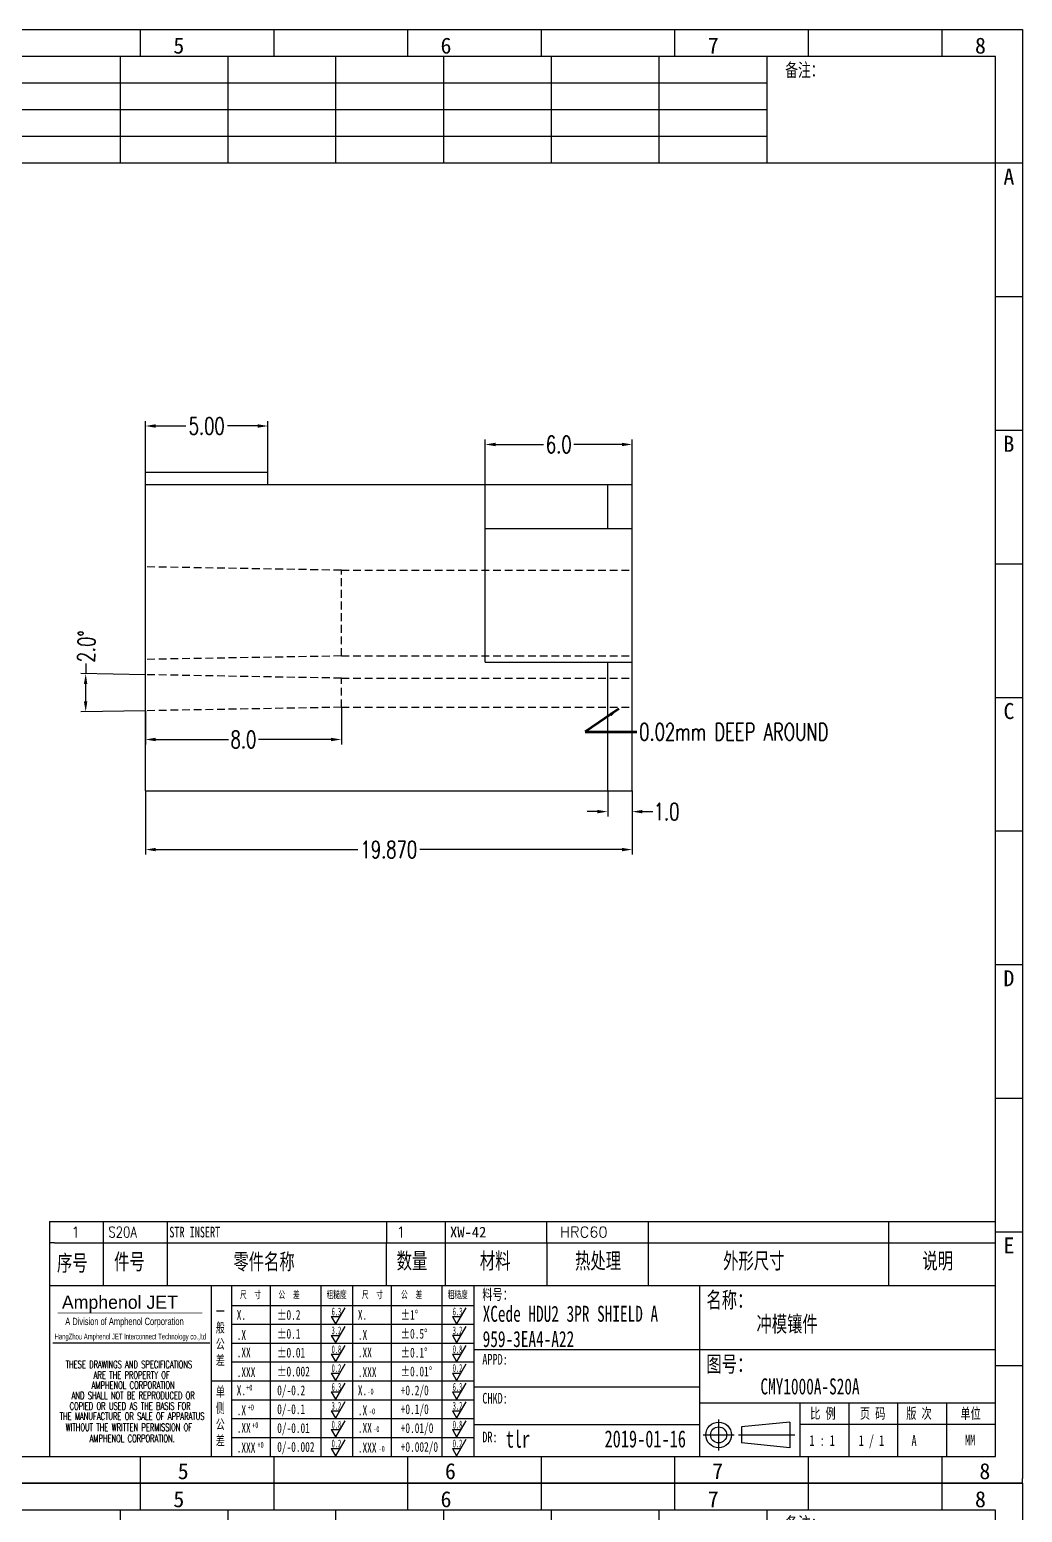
# Model space of a CAD drawing. Header units: millimetres. Extents: x -2852 to 5627, y -2271 to 1849.
# Drawn here: x -2808.2 to -2767.7, y -128.1 to -67.6 of the extents above; entities that cross this region are included whole.
import ezdxf
from ezdxf.enums import TextEntityAlignment as Align

# ---------------------------------------------------------------- set-up
doc = ezdxf.new("R2010")
doc.units = ezdxf.units.MM
doc.header["$PDSIZE"] = 3
doc.linetypes.add('DASHED2', pattern=[9.525, 6.35, -3.175])
for name, color, linetype in [('1', 7, 'Continuous'), ('11', 4, 'DASHED2'), ('41', 1, 'Continuous')]:
    doc.layers.add(name, color=color, linetype=linetype)
doc.styles.add('CH', font='仿宋_GB2312_0.ttf')
doc.styles.add('jet02', font='simplex.shx', dxfattribs={"width": 0.7})
doc.styles.add('SIMPLEX', font='SIMPLEX')
doc.styles.get("Standard").update_dxf_attribs({"font": '仿宋_GB2312_0.ttf', "width": 0.7})
doc.styles.add('TEXTSTYLE_1', font='TRIUMB.TTF')
doc.styles.add('TEXTSTYLE_2', font='TRIUM.TTF')
doc.styles.add('tk', font='', dxfattribs={"width": 0.7})
doc.styles.add('tk 2', font='仿宋_GB2312_0.ttf', dxfattribs={"width": 0.65})
doc.styles.add('tk 4', font='simplex.shx', dxfattribs={"width": 0.65, "bigfont": 'bigfont.shx'})
doc.styles.get('tk').set_extended_font_data('NSimSun')
doc.dimstyles.new('jet02', dxfattribs={"dimtxt": 3.5, "dimasz": 2.1, "dimexe": 1, "dimexo": 0, "dimgap": 0.5, "dimtad": 0, "dimtoh": 1, "dimdec": 3, "dimzin": 9, "dimdsep": 46, "dimtxsty": 'jet02', "dimcen": 0, "dimclrt": 256, "dimazin": 2, "dimtfac": 1, "dimtdec": 3, "dimtofl": 0, "dimtmove": 0, "dimatfit": 1, "dimfxl": 0, "dimarcsym": 0})

# ---------------------------------------------------------------- blocks, each defined once
blk = doc.blocks.new('*D27')
at = {"layer": '41', "ltscale": 0.05}
for p, q in [((-1888.273, -2538.068), (-1888.273, -2535.978)), ((-1887.853, -2536.178), (-1886.62, -2536.178)), ((-1883.693, -2536.178), (-1884.927, -2536.178)), ((-1883.273, -2538.068), (-1883.273, -2535.978))]:
    blk.add_line(p, q, dxfattribs=at)
for points in [[(-1887.853, -2536.108), (-1887.853, -2536.248), (-1888.273, -2536.178)], [(-1883.693, -2536.108), (-1883.693, -2536.248), (-1883.273, -2536.178)]]:
    blk.add_solid(points, dxfattribs=at)
at = {"layer": 'Defpoints', "color": 0, "ltscale": 0.05}
for p in [(-1883.273, -2536.178), (-1888.273, -2538.068), (-1883.273, -2538.068)]:
    blk.add_point(p, dxfattribs=at)
at = {"layer": '41', "ltscale": 0.05, "insert": (-1885.773, -2536.178), "char_height": 0.7, "attachment_point": 5, "style": 'jet02'}
blk.add_mtext('5.00', dxfattribs=at)
blk = doc.blocks.new('*D28')
at = {"layer": '41', "ltscale": 0.05}
for p, q in [((-1888.273, -2551.068), (-1888.273, -2553.671)), ((-1868.403, -2551.068), (-1868.403, -2553.671)), ((-1887.853, -2553.471), (-1879.605, -2553.471)), ((-1868.823, -2553.471), (-1877.072, -2553.471))]:
    blk.add_line(p, q, dxfattribs=at)
for points in [[(-1887.853, -2553.401), (-1887.853, -2553.541), (-1888.273, -2553.471)], [(-1868.823, -2553.401), (-1868.823, -2553.541), (-1868.403, -2553.471)]]:
    blk.add_solid(points, dxfattribs=at)
at = {"layer": 'Defpoints', "color": 0, "ltscale": 0.05}
for p in [(-1888.273, -2551.068), (-1868.403, -2551.068), (-1868.403, -2553.471)]:
    blk.add_point(p, dxfattribs=at)
at = {"layer": '41', "ltscale": 0.05, "insert": (-1878.338, -2553.471), "char_height": 0.7, "attachment_point": 5, "style": 'jet02'}
blk.add_mtext('19.870', dxfattribs=at)
blk = doc.blocks.new('*D29')
at = {"layer": '41', "ltscale": 0.05}
for p, q in [((-1888.273, -2547.803), (-1888.273, -2549.177)), ((-1880.273, -2547.663), (-1880.273, -2549.177)), ((-1887.853, -2548.977), (-1884.887, -2548.977)), ((-1880.693, -2548.977), (-1883.66, -2548.977))]:
    blk.add_line(p, q, dxfattribs=at)
for points in [[(-1887.853, -2548.907), (-1887.853, -2549.047), (-1888.273, -2548.977)], [(-1880.693, -2548.907), (-1880.693, -2549.047), (-1880.273, -2548.977)]]:
    blk.add_solid(points, dxfattribs=at)
at = {"layer": 'Defpoints', "color": 0, "ltscale": 0.05}
for p in [(-1888.273, -2547.803), (-1880.273, -2547.663), (-1888.273, -2548.977)]:
    blk.add_point(p, dxfattribs=at)
at = {"layer": '41', "ltscale": 0.05, "insert": (-1884.273, -2548.977), "char_height": 0.7, "attachment_point": 5, "style": 'jet02'}
blk.add_mtext('8.0', dxfattribs=at)
blk = doc.blocks.new('*D30')
at = {"layer": '41', "ltscale": 0.05}
for p, q in [((-1888.273, -2546.333), (-1890.911, -2546.287)), ((-1888.273, -2547.803), (-1890.911, -2547.849))]:
    blk.add_line(p, q, dxfattribs=at)
for start, end in [(178.45962, 179), (179.54038, 180.45962)]:
    blk.add_arc((-1846.186, -2547.068), 44.533, start, end, dxfattribs=at)
for points in [[(-1890.787, -2546.71), (-1890.647, -2546.712), (-1890.711, -2546.291)], [(-1890.647, -2547.424), (-1890.787, -2547.426), (-1890.711, -2547.845)]]:
    blk.add_solid(points, dxfattribs=at)
at = {"layer": 'Defpoints', "color": 0, "ltscale": 0.05}
for p in [(-1888.273, -2546.333), (-1880.273, -2546.473), (-1890.717, -2547.327), (-1888.273, -2547.803), (-1880.273, -2547.663)]:
    blk.add_point(p, dxfattribs=at)
at = {"layer": '41', "ltscale": 0.05, "insert": (-1890.683, -2545.176), "char_height": 0.7, "attachment_point": 5, "rotation": 88.45962, "style": 'jet02'}
blk.add_mtext('2.0°', dxfattribs=at)
blk = doc.blocks.new('*D31')
at = {"layer": '41', "ltscale": 0.05}
for p, q in [((-1869.403, -2551.068), (-1869.403, -2552.122)), ((-1868.403, -2551.068), (-1868.403, -2552.122)), ((-1869.823, -2551.922), (-1870.243, -2551.922)), ((-1867.983, -2551.922), (-1867.563, -2551.922))]:
    blk.add_line(p, q, dxfattribs=at)
for points in [[(-1869.823, -2551.852), (-1869.823, -2551.992), (-1869.403, -2551.922)], [(-1867.983, -2551.852), (-1867.983, -2551.992), (-1868.403, -2551.922)]]:
    blk.add_solid(points, dxfattribs=at)
at = {"layer": 'Defpoints', "color": 0, "ltscale": 0.05}
for p in [(-1869.403, -2551.068), (-1868.403, -2551.068), (-1868.403, -2551.922)]:
    blk.add_point(p, dxfattribs=at)
at = {"layer": '41', "ltscale": 0.05, "insert": (-1866.997, -2551.922), "char_height": 0.7, "attachment_point": 5, "style": 'jet02'}
blk.add_mtext('1.0', dxfattribs=at)
blk = doc.blocks.new('A3-N')
at = {"layer": '1', "color": 1}
for p, q in [((0, 0), (0, 296.73)), ((0, 296.73), (420, 296.73)), ((21.82, 291.27), (21.82, 296.73)), ((49.09, 291.27), (49.09, 296.73)), ((76.36, 291.27), (76.36, 296.73)), ((103.64, 291.27), (103.64, 296.73)), ((103.64, 291.27), (103.64, 296.73)), ((103.64, 291.27), (103.64, 296.73)), ((130.91, 291.27), (130.91, 296.73)), ((158.18, 291.27), (158.18, 296.73)), ((185.45, 291.27), (185.45, 296.73)), ((212.73, 291.27), (212.73, 296.73)), ((240, 291.27), (240, 296.73)), ((267.27, 291.27), (267.27, 296.73)), ((294.55, 291.27), (294.55, 296.73)), ((321.82, 291.27), (321.82, 296.73)), ((349.09, 291.27), (349.09, 296.73)), ((376.36, 291.27), (376.36, 296.73)), ((403.64, 291.27), (403.64, 296.73)), ((420, 296.73), (420, 1)), ((5.45, 269.45), (0, 269.45)), ((420, 269.45), (414.55, 269.45)), ((5.45, 242.18), (0, 242.18)), ((420, 242.18), (414.55, 242.18)), ((5.45, 214.91), (0, 214.91)), ((420, 214.91), (414.55, 214.91)), ((5.45, 187.64), (0, 187.64)), ((420, 187.64), (414.55, 187.64)), ((5.45, 160.36), (0, 160.36)), ((420, 160.36), (414.55, 160.36)), ((5.45, 133.09), (0, 133.09)), ((420, 133.09), (414.55, 133.09)), ((5.45, 105.82), (0, 105.82)), ((420, 105.82), (414.55, 105.82)), ((5.45, 78.55), (0, 78.55)), ((420, 78.55), (414.55, 78.55)), ((5.45, 51.27), (0, 51.27)), ((222.45, 49.09), (221.45, 49.09)), ((221.45, 49.09), (221.45, 40.36)), ((222.45, 49.09), (414.55, 49.09)), ((232.36, 49.09), (232.36, 40.36)), ((245.45, 49.09), (245.45, 40.36)), ((290.18, 49.09), (290.18, 40.36)), ((302.18, 49.09), (302.18, 40.36)), ((322.91, 49.09), (322.91, 40.36)), ((343.64, 49.09), (343.64, 40.36)), ((392.73, 40.36), (392.73, 49.09)), ((420, 51.27), (414.55, 51.27)), ((258.55, 40.36), (258.55, 5.44)), ((266.45, 40.36), (266.45, 5.44)), ((276.78, 40.36), (276.78, 5.45)), ((291.18, 40.36), (291.18, 5.45)), ((301.51, 40.37), (301.51, 5.46)), ((308.01, 40.36), (308.01, 5.45)), ((354.09, 40.36), (354.09, 5.45)), ((308.01, 32.39), (258.55, 32.39)), ((308.01, 28.54), (258.55, 28.54)), ((414.55, 27.27), (308.01, 27.27)), ((308.01, 24.69), (258.55, 24.69)), ((5.45, 24), (0, 24)), ((420, 24), (414.55, 24)), ((354.09, 19.63), (308.01, 19.63)), ((308.01, 16.99), (258.55, 16.99)), ((414.55, 16.36), (354.09, 16.36)), ((374.55, 16.36), (374.55, 5.45)), ((384.55, 16.36), (384.55, 5.45)), ((394.55, 16.36), (394.55, 5.45)), ((404.55, 16.36), (404.55, 5.45)), ((308.01, 13.14), (258.55, 13.14)), ((372.51, 12.49), (362.69, 11.5)), ((372.51, 12.49), (372.51, 7.25)), ((308.01, 9.29), (258.55, 9.29)), ((308.01, 11.99), (354.09, 11.99)), ((362.69, 11.5), (362.69, 8.23)), ((414.55, 12), (374.55, 12)), ((372.51, 7.25), (362.69, 8.23)), ((21.82, 0), (21.82, 5.45)), ((49.09, 0), (49.09, 5.45)), ((76.36, 0), (76.36, 5.45)), ((103.64, 0), (103.64, 5.45)), ((130.91, 0), (130.91, 5.45)), ((158.18, 0), (158.18, 5.45)), ((185.45, 0), (185.45, 5.45)), ((212.73, 0), (212.73, 5.45)), ((240, 0), (240, 5.45)), ((267.27, 0), (267.27, 5.45)), ((294.55, 0), (294.55, 5.45)), ((321.82, 0), (321.82, 5.45)), ((349.09, 0), (349.09, 5.45)), ((376.36, 0), (376.36, 5.45)), ((403.64, 0), (403.64, 5.45)), ((1, 0), (0, 0)), ((420, 0), (1, 0)), ((420, 0), (420, 1))]:
    blk.add_line(p, q, dxfattribs=at)
at = {"layer": '1'}
for p, q in [((414.55, 278.18), (414.55, 284.73)), ((221.45, 40.36), (221.45, 5.45)), ((221.45, 40.36), (414.55, 40.36)), ((221.45, 40.36), (414.55, 40.36)), ((254.41, 40.36), (254.41, 5.45)), ((283.28, 40.36), (283.28, 5.45)), ((308.01, 36.24), (258.55, 36.24)), ((222.08, 28.67), (254.12, 28.67)), ((308.01, 20.84), (254.41, 20.84))]:
    blk.add_line(p, q, dxfattribs=at)
at = {"layer": '1', "color": 1, "ltscale": 0.05}
for p, q in [((278.93, 34.04), (279.79, 32.56)), ((278.93, 34.04), (280.65, 34.04)), ((281.68, 35.84), (279.79, 32.56)), ((303.66, 34.05), (304.52, 32.56)), ((303.66, 34.05), (305.38, 34.05)), ((306.41, 35.84), (304.52, 32.56)), ((281.68, 31.99), (279.79, 28.71)), ((306.41, 31.99), (304.52, 28.71)), ((278.93, 30.19), (279.79, 28.71)), ((278.93, 30.19), (280.65, 30.19)), ((281.68, 28.14), (279.79, 24.86)), ((303.66, 30.2), (305.38, 30.2)), ((303.66, 30.2), (304.52, 28.71)), ((306.41, 28.14), (304.52, 24.86)), ((278.93, 26.34), (279.79, 24.86)), ((278.93, 26.34), (280.65, 26.34)), ((281.68, 24.29), (279.79, 21.01)), ((303.66, 26.35), (304.52, 24.86)), ((303.66, 26.35), (305.38, 26.35)), ((306.41, 24.29), (304.52, 21.01)), ((278.93, 22.49), (280.65, 22.49)), ((278.93, 22.49), (279.79, 21.01)), ((303.66, 22.5), (305.38, 22.5)), ((303.66, 22.5), (304.52, 21.01)), ((278.93, 18.66), (279.79, 17.17)), ((278.93, 18.66), (280.65, 18.66)), ((281.68, 20.45), (279.79, 17.17)), ((303.66, 18.66), (304.52, 17.18)), ((303.66, 18.66), (305.38, 18.66)), ((306.41, 20.46), (304.52, 17.18)), ((281.68, 16.6), (279.79, 13.32)), ((306.41, 16.61), (304.52, 13.33)), ((278.93, 14.81), (280.65, 14.81)), ((278.93, 14.81), (279.79, 13.32)), ((281.68, 12.75), (279.79, 9.47)), ((303.66, 14.81), (305.38, 14.81)), ((303.66, 14.81), (304.52, 13.33)), ((306.41, 12.76), (304.52, 9.48)), ((278.93, 10.96), (279.79, 9.47)), ((278.93, 10.96), (280.65, 10.96)), ((303.66, 10.96), (304.52, 9.48)), ((303.66, 10.96), (305.38, 10.96)), ((278.93, 7.11), (279.79, 5.62)), ((278.93, 7.11), (280.65, 7.11)), ((281.68, 8.9), (279.79, 5.62)), ((303.66, 7.11), (305.38, 7.11)), ((303.66, 7.11), (304.52, 5.63)), ((306.41, 8.91), (304.52, 5.63))]:
    blk.add_line(p, q, dxfattribs=at)
at = {"layer": '1', "color": 1, "ltscale": 0.1}
for p, q in [((358.01, 13.02), (358.01, 6.71)), ((354.86, 9.87), (361.17, 9.87)), ((362.03, 9.87), (373.54, 9.87))]:
    blk.add_line(p, q, dxfattribs=at)
at = {"layer": '1'}
blk.add_lwpolyline([(221.45, 5.45), (414.55, 5.45), (414.55, 291.27), (5.45, 291.27), (5.45, 5.45), (414.55, 5.45)], dxfattribs=at)
at = {"layer": '1', "color": 7, "linetype": 'Continuous', "const_width": 0.123}
blk.add_lwpolyline([(223.11, 34.74), (252.6, 34.76)], dxfattribs=at)
at = {"layer": '1', "color": 1}
for radius in [2.62, 1.64]:
    blk.add_circle((358.01, 9.87), radius, dxfattribs=at)
at = {"layer": '41'}
for p, q in [((27.27, 291.27), (27.27, 269.45)), ((60, 291.27), (60, 269.45)), ((81.82, 291.27), (81.82, 269.45)), ((103.82, 291.27), (103.82, 269.45)), ((125.82, 291.27), (125.82, 269.45)), ((147.82, 291.27), (147.82, 269.45)), ((169.82, 291.27), (169.82, 269.45)), ((191.82, 291.27), (191.82, 269.45)), ((213.82, 291.27), (213.82, 269.45)), ((235.82, 291.27), (235.82, 269.45)), ((257.82, 291.27), (257.82, 269.45)), ((279.82, 291.27), (279.82, 269.45)), ((301.82, 291.27), (301.82, 269.45)), ((323.82, 291.27), (323.82, 269.45)), ((345.82, 291.27), (345.82, 269.45)), ((367.82, 291.27), (367.82, 269.45)), ((367.82, 285.82), (5.45, 285.82)), ((367.82, 280.36), (5.45, 280.36)), ((367.82, 274.91), (5.45, 274.91)), ((414.55, 269.45), (5.45, 269.45))]:
    blk.add_line(p, q, dxfattribs=at)
at = {"layer": '1', "color": 1}
for s, p in [('1', (29.64, 295.11)), ('2', (84.18, 295.11)), ('3', (138.73, 295.11)), ('4', (193.27, 295.11)), ('5', (247.82, 295.11)), ('6', (302.36, 295.11)), ('7', (356.91, 295.11)), ('8', (411.45, 295.11)), ('1', (30.53, 4.11)), ('2', (85.08, 4.11)), ('3', (139.62, 4.11)), ('4', (194.17, 4.11)), ('5', (248.72, 4.11)), ('6', (303.26, 4.11)), ('7', (357.81, 4.11)), ('8', (412.35, 4.11))]:
    blk.add_text(s, height=3.27, dxfattribs=at).set_placement(p, align=Align.TOP_CENTER)
at = {"layer": '1', "style": 'tk', "width": 0.7}
for s, p in [('投单日期:', (16.36, 288.55)), ('工    序:', (70.91, 288.55)), ('备注：', (375.51, 288.55)), ('交    期:', (16.36, 283.09)), ('预估工时:', (70.91, 283.09)), ('加工代码:', (16.36, 277.64)), ('实际工时:', (70.91, 277.64)), ('数    量:', (16.36, 272.18)), ('工序交期:', (70.91, 272.18))]:
    blk.add_text(s, height=2.727, dxfattribs=at).set_placement(p, align=Align.MIDDLE)
at = {"layer": '1', "color": 1}
for s, p in [('A', (2.04, 268.36)), ('B', (2.04, 213.82)), ('C', (2.04, 159.27)), ('D', (2.04, 104.73)), ('E', (2.04, 50.18))]:
    blk.add_text(s, height=3.27, dxfattribs=at).set_placement(p, align=Align.TOP_LEFT)
for s, p in [('A', (418.37, 268.36)), ('B', (418.37, 213.82)), ('C', (418.37, 159.27)), ('D', (418.37, 104.73)), ('E', (418.37, 50.18))]:
    blk.add_text(s, height=3.27, dxfattribs=at).set_placement(p, align=Align.TOP_RIGHT)
at = {"layer": '1', "color": 1, "style": 'tk 2', "width": 0.7}
for s, height, p in [('序号', 3.273, (222.96, 43.34)), ('件号', 3.273, (234.62, 43.61)), ('零件名称', 3.273, (258.97, 43.61)), ('数量', 3.273, (292.3, 43.78)), ('材料', 3.273, (309.27, 43.78)), ('热处理', 3.273, (328.71, 43.78)), ('外形尺寸', 3.273, (358.94, 43.78)), ('说明', 3.273, (399.61, 43.78)), ('料号：', 2.182, (309.77, 37.46)), ('名称：', 3.273, (355.52, 35.79)), ('图号：', 3.273, (355.52, 22.7)), ('比 例', 2.182, (376.69, 13.18)), ('页 码', 2.182, (386.85, 13.18)), ('版 次', 2.182, (396.31, 13.18)), ('单位', 2.182, (407.35, 13.18))]:
    blk.add_text(s, height=height, dxfattribs=at).set_placement(p)
at = {"layer": '1', "color": 7, "linetype": 'Continuous', "style": 'TEXTSTYLE_1'}
blk.add_text('Amphenol JET', height=2.7, dxfattribs=at).set_placement((223.96, 35.61))
at = {"layer": '1', "color": 7, "linetype": 'Continuous'}
for s, height, style, width, p in [('A Division of Amphenol Corporation', 1.5, 'TEXTSTYLE_2', 0.7, (224.64, 32.29)), ('HangZhou Amphenol JET Interconnect Technology co.,ltd ', 1.2, 'TEXTSTYLE_2', 0.6, (222.47, 29.36)), ('THESE DRAWINGS AND SPECIFICATIONS', 1.5, 'tk 4', 0.6, (224.73, 23.52)), ('ARE THE PROPERTY OF', 1.5, 'tk 4', 0.6, (230.45, 21.35)), ('AND SHALL NOT BE REPRODUCED OR', 1.5, 'tk 4', 0.6, (225.95, 17.17)), ('AMPHENOL CORPORATION', 1.5, 'tk 4', 0.6, (230.04, 19.27)), ('COPIED OR USED AS THE BASIS FOR', 1.5, 'tk 4', 0.6, (225.54, 15.02)), ('THE MANUFACTURE OR SALE OF APPARATUS', 1.5, 'tk 4', 0.6, (223.5, 12.92)), ('WITHOUT THE WRITTEN PERMISSION OF', 1.5, 'tk 4', 0.6, (224.73, 10.67)), ('AMPHENOL CORPORATION.', 1.5, 'tk 4', 0.6, (229.63, 8.4))]:
    blk.add_text(s, height=height, dxfattribs=dict(at, style=style, width=width)).set_placement(p)
at = {"layer": '1', "color": 1, "style": 'tk 2', "width": 0.7}
for s, p in [('X.', (259.64, 34.37)), ('%%P0.2', (267.9, 34.37)), ('X.', (284.37, 34.37)), ('%%P1%%D', (293.12, 34.37)), ('.X', (259.64, 30.28)), ('%%P0.1', (267.9, 30.52)), ('.X', (284.37, 30.28)), ('%%P0.5%%D', (293.12, 30.52)), ('.XX', (259.64, 26.71)), ('%%P0.01', (267.9, 26.67)), ('.XX', (284.37, 26.71)), ('%%P0.1%%D', (293.12, 26.67)), ('.XXX', (259.64, 22.68)), ('%%P0.002', (267.9, 22.82)), ('.XXX', (284.37, 22.68)), ('%%P0.01%%D', (293.12, 22.82)), ('X.', (259.64, 18.97)), ('0/-0.2', (267.9, 18.97)), ('X.', (284.37, 18.97)), ('+0.2/0', (293.12, 18.97)), ('.X', (259.64, 14.88)), ('0/-0.1', (267.9, 15.12)), ('.X', (284.37, 14.88)), ('+0.1/0', (293.12, 15.12)), ('.XX', (259.64, 11.31)), ('0/-0.01', (267.9, 11.27)), ('.XX', (284.37, 11.31)), ('+0.01/0', (293.12, 11.27)), ('.XXX', (259.64, 7.28)), ('0/-0.002', (267.9, 7.42)), ('.XXX', (284.37, 7.28)), ('+0.002/0', (293.12, 7.42))]:
    blk.add_text(s, height=2, dxfattribs=at).set_placement(p, align=Align.MIDDLE_LEFT)
at = {"layer": '1', "color": 1, "ltscale": 0.05, "style": 'tk 2', "width": 0.5}
for s, p in [('6.3', (279.01, 34.26)), ('6.3', (303.74, 34.27)), ('3.2', (279.01, 30.41)), ('3.2', (303.74, 30.42)), ('0.8', (279.01, 26.56)), ('0.8', (303.74, 26.57)), ('0.2', (279.01, 22.71)), ('0.2', (303.74, 22.72)), ('6.3', (279.01, 18.87)), ('6.3', (303.74, 18.88)), ('3.2', (279.01, 15.02)), ('3.2', (303.74, 15.03)), ('0.8', (279.01, 11.17)), ('0.8', (303.74, 11.18)), ('0.2', (279.01, 7.32)), ('0.2', (303.74, 7.33))]:
    blk.add_text(s, height=1.6, dxfattribs=at).set_placement(p)
at = {"layer": '1', "style": 'tk 2', "width": 0.7}
for s, p in [('APPD:', (309.77, 24.21)), ('CHKD:', (309.77, 16.27)), ('DR:', (309.77, 8.35))]:
    blk.add_text(s, height=2.182, dxfattribs=at).set_placement(p)
at = {"layer": '1', "color": 7, "style": 'tk 2', "width": 0.7}
blk.add_text('MM', height=2.182, dxfattribs=at).set_placement((408.31, 7.75))
at = {"layer": '1', "color": 1, "ltscale": 0.05, "char_height": 1.5, "width": 6.3627, "attachment_point": 1, "style": 'tk 2'}
for s, insert in [('尺  寸', (260.31, 39.25)), ('公  差', (268.17, 39.25)), ('粗糙度', (277.98, 39.25)), ('尺  寸', (285.2, 39.25)), ('公  差', (293.18, 39.25)), ('粗糙度', (302.71, 39.26))]:
    blk.add_mtext(s, dxfattribs=dict(at, insert=insert))
at = {"layer": '1', "ltscale": 0.05, "char_height": 2, "width": 2.5195, "attachment_point": 1, "style": 'tk 2'}
for s, insert in [('一般公差', (255.39, 36.11)), ('单侧公差', (255.39, 19.71))]:
    blk.add_mtext(s, dxfattribs=dict(at, insert=insert))
at = {"layer": '1', "color": 1, "ltscale": 0.05, "char_height": 1.2, "width": 5.1396, "attachment_point": 1, "line_spacing_factor": 0.8, "style": 'tk 2'}
for s, insert in [('+0', (261.58, 20.13)), ('-0', (286.31, 19.33)), ('+0', (261.88, 16.09)), ('-0', (286.61, 15.29)), ('+0', (262.79, 12.45)), ('-0', (287.51, 11.65)), ('+0', (263.87, 8.44)), ('-0', (288.59, 7.64))]:
    blk.add_mtext(s, dxfattribs=dict(at, insert=insert))
at = {"layer": '1', "style": 'tk 2', "width": 0.7}
for tag, p in [('PATR-NO1', (309.84, 32.96)), ('TITLE', (365.74, 30.9)), ('PATR-NO2', (309.84, 27.81)), ('DWG-NO:', (366.54, 18.14))]:
    blk.add_attdef(tag, p, '', height=3.27, dxfattribs=at)
at = {"layer": '1', "color": 1, "style": 'tk 2', "width": 0.7}
for tag, p in [('DRAW', (314.55, 7.27)), ('DATE', (334.72, 7.32))]:
    blk.add_attdef(tag, p, '', height=3.49, dxfattribs=at)
at = {"layer": '1', "style": 'tk 2', "width": 0.7}
for tag, p in [('SCALE', (376.55, 8.73)), ('SHEET', (386.6, 8.72)), ('REV', (397.38, 8.73))]:
    blk.add_attdef(tag, text='', height=2.18, dxfattribs=at).set_placement(p, align=Align.MIDDLE_LEFT)
blk = doc.blocks.new('FB3')
at = {"layer": '1', "color": 1}
for p, q in [((0, 4.36), (193.09, 4.36)), ((0, 4.36), (0, 0)), ((10.91, 4.36), (10.91, 0)), ((24, 4.36), (24, 0)), ((68.73, 4.36), (68.73, 0)), ((80.73, 4.36), (80.73, 0)), ((101.45, 4.36), (101.45, 0)), ((122.18, 4.36), (122.18, 0)), ((171.27, 0), (171.27, 4.36))]:
    blk.add_line(p, q, dxfattribs=at)
at = {"layer": '1'}
for tag, style, p in [('ITEM', 'SIMPLEX', (4.36, 2.18)), ('PARTNO', 'SIMPLEX', (12, 2.18)), ('QTY', 'SIMPLEX', (74.18, 2.18)), ('MATL', 'CH', (81.72, 2.18)), ('FINISH', 'SIMPLEX', (104.17, 2.18)), ('SPEC', 'SIMPLEX', (130.91, 2.18)), ('REMARK', 'SIMPLEX', (174.06, 2.18))]:
    blk.add_attdef(tag, text='', height=2.18, dxfattribs=dict(at, style=style)).set_placement(p, align=Align.MIDDLE_LEFT)
at = {"layer": '1', "style": 'tk', "width": 0.7}
blk.add_attdef('DIE', text='', height=2.18, dxfattribs=at).set_placement((24.43, 2.18), align=Align.MIDDLE_LEFT)
blk = doc.blocks.new('*D654')
at = {"layer": '41', "ltscale": 0.05}
for p, q in [((-1874.403, -2540.361), (-1874.403, -2536.733)), ((-1868.403, -2538.568), (-1868.403, -2536.733)), ((-1873.983, -2536.933), (-1872.017, -2536.933)), ((-1868.823, -2536.933), (-1870.79, -2536.933))]:
    blk.add_line(p, q, dxfattribs=at)
for points in [[(-1873.983, -2536.863), (-1873.983, -2537.003), (-1874.403, -2536.933)], [(-1868.823, -2536.863), (-1868.823, -2537.003), (-1868.403, -2536.933)]]:
    blk.add_solid(points, dxfattribs=at)
at = {"layer": 'Defpoints', "color": 0, "ltscale": 0.05}
for p in [(-1868.403, -2536.933), (-1868.403, -2538.568), (-1874.403, -2540.361)]:
    blk.add_point(p, dxfattribs=at)
at = {"layer": '41', "ltscale": 0.05, "insert": (-1871.403, -2536.933), "char_height": 0.7, "attachment_point": 5, "style": 'jet02'}
blk.add_mtext('6.0', dxfattribs=at)

msp = doc.modelspace()

# ---------------------------------------------------------------- linework, layer by layer
at = {"layer": '1', "ltscale": 0.05}
for p, q in [((-2803.4809, -85.6383), (-2798.4809, -85.6383)), ((-2803.4809, -98.6383), (-2803.4809, -85.6383)), ((-2798.4809, -86.1383), (-2798.4809, -85.6383)), ((-2803.4809, -86.1383), (-2783.6109, -86.1383)), ((-2783.6109, -98.6383), (-2783.6109, -86.1383)), ((-2789.6109, -87.9312), (-2783.6109, -87.9312)), ((-2789.6109, -93.3883), (-2789.6109, -87.9312)), ((-2789.6109, -93.3883), (-2783.6109, -93.3883)), ((-2803.4809, -98.6383), (-2783.6109, -98.6383))]:
    msp.add_line(p, q, dxfattribs=at)
at = {"layer": '1', "color": 3, "ltscale": 0.05}
for p, q in [((-2784.6109, -87.9312), (-2784.6109, -86.1383)), ((-2784.6109, -98.6383), (-2784.6109, -93.3883))]:
    msp.add_line(p, q, dxfattribs=at)
at = {"layer": '11', "ltscale": 0.05}
for p, q in [((-2795.4809, -89.6383), (-2803.4809, -89.4987)), ((-2795.4809, -89.6383), (-2783.6109, -89.6383)), ((-2795.4809, -93.1383), (-2795.4809, -89.6383)), ((-2795.4809, -93.1383), (-2803.4809, -93.2779)), ((-2795.4809, -93.1383), (-2783.6109, -93.1383)), ((-2795.4809, -94.0433), (-2803.4809, -93.9037)), ((-2795.4809, -94.0433), (-2783.6109, -94.0433)), ((-2795.4809, -95.2333), (-2795.4809, -94.0433)), ((-2795.4809, -95.2333), (-2803.4809, -95.3729)), ((-2795.4809, -95.2333), (-2783.6109, -95.2333))]:
    msp.add_line(p, q, dxfattribs=at)

# ---------------------------------------------------------------- block references
at = {"layer": '1', "ltscale": 0.05, "xscale": 0.2000000000000455, "yscale": 0.2000000000000455, "zscale": 0.2000000000000455}
for p, values in [((-2851.6835, -126.9126), {'DWG-NO:': 'CMY1000A-S20A', 'TITLE': '冲模镶件', 'REV': 'A', 'SHEET': '1 / 1', 'DRAW': 'tlr', 'DATE': '2019-01-16', 'PATR-NO1': 'XCede HDU2 3PR SHIELD A', 'PATR-NO2': '959-3EA4-A22', 'SCALE': '1 : 1'}), ((-2851.6835, -186.2581), {'DWG-NO:': 'CMY1000A-S20B', 'TITLE': '冲模镶件', 'REV': 'A', 'SHEET': '1 / 1', 'DRAW': 'tlr', 'DATE': '2019-01-16', 'PATR-NO1': 'XCede HDU2 3PR SHIELD A', 'PATR-NO2': '959-3EA4-A22', 'SCALE': '1 : 1'})]:
    msp.add_blockref('A3-N', p, dxfattribs=at).add_auto_attribs(values)
at = {"layer": '1', "ltscale": 0.05}
ref = msp.add_blockref('FB3', (-2807.3925, -117.0944), dxfattribs=dict(at, xscale=0.2000000000000455, yscale=0.2000000000000455, zscale=0.2000000000000455))
ref.add_attrib('PARTNO', 'S20A', dxfattribs={"height": 0.43636, "style": 'SIMPLEX', "width": 0.8}).set_placement((-2804.9925, -116.6581), align=Align.MIDDLE_LEFT)
ref.add_attrib('ITEM', '1', dxfattribs={"height": 0.4364, "style": 'SIMPLEX'}).set_placement((-2806.5198, -116.6581), align=Align.MIDDLE_LEFT)
ref.add_attrib('DIE', 'STR INSERT', dxfattribs={"height": 0.43636, "style": 'tk', "width": 0.7}).set_placement((-2802.5065, -116.6581), align=Align.MIDDLE_LEFT)
ref.add_attrib('QTY', '1', dxfattribs={"height": 0.4364, "style": 'SIMPLEX'}).set_placement((-2793.2326, -116.6581), align=Align.MIDDLE_LEFT)
ref.add_attrib('MATL', 'XW-42', dxfattribs={"height": 0.43636, "style": 'CH'}).set_placement((-2791.0493, -116.6581), align=Align.MIDDLE_LEFT)
ref.add_attrib('FINISH', 'HRC60', dxfattribs={"height": 0.43636, "style": 'SIMPLEX'}).set_placement((-2786.558, -116.6581), align=Align.MIDDLE_LEFT)

# ---------------------------------------------------------------- texts
at = {"layer": '41', "ltscale": 0.05, "insert": (-2783.3238, -96.236), "char_height": 0.7, "attachment_point": 4, "style": 'jet02'}
msp.add_mtext('0.02mm DEEP AROUND', dxfattribs=at)

# ---------------------------------------------------------------- dimensions: what is measured, and where the dimension line sits
at = {"layer": '41', "ltscale": 0.05}
for base, p1, p2, override, picture, middle in [((-2798.4809, -83.748), (-2803.4809, -85.6383), (-2798.4809, -85.6383), {"dimscale": 0.2, "dimtoh": 0, "dimdec": 2, "dimzin": 1, "dimclrd": 256, "dimclre": 256, "dimazin": 0, "dimatfit": 3, "dimlwd": 65535, "dimlwe": 65535}, '*D27', (-2800.9809, -83.748)), ((-2783.6109, -84.5029), (-2789.6109, -87.9312), (-2783.6109, -86.1383), {"dimscale": 0.2, "dimtoh": 0, "dimdec": 1, "dimzin": 1, "dimclrd": 256, "dimclre": 256, "dimadec": 1, "dimazin": 0, "dimatfit": 3, "dimlwd": 65535, "dimlwe": 65535}, '*D654', (-2786.6109, -84.5029)), ((-2803.4809, -96.547), (-2795.4809, -95.2333), (-2803.4809, -95.3729), {"dimscale": 0.2, "dimtoh": 0, "dimdec": 1, "dimzin": 1, "dimclrd": 256, "dimclre": 256, "dimadec": 1, "dimazin": 0, "dimatfit": 3, "dimlwd": 65535, "dimlwe": 65535}, '*D29', (-2799.4809, -96.547)), ((-2783.6109, -101.0409), (-2803.4809, -98.6383), (-2783.6109, -98.6383), {"dimscale": 0.2, "dimtoh": 0, "dimzin": 1, "dimclrd": 256, "dimclre": 256, "dimadec": 3, "dimazin": 0, "dimatfit": 3, "dimlwd": 65535, "dimlwe": 65535}, '*D28', (-2793.5459, -101.0409)), ((-2783.6109, -99.4927), (-2784.6109, -98.6383), (-2783.6109, -98.6383), {"dimscale": 0.2, "dimtoh": 0, "dimdec": 1, "dimzin": 1, "dimclrd": 256, "dimclre": 256, "dimadec": 1, "dimazin": 0, "dimatfit": 3, "dimlwd": 65535, "dimlwe": 65535}, '*D31', (-2782.2043, -99.4927))]:
    dim = msp.add_linear_dim(base=base, p1=p1, p2=p2, dimstyle='jet02', override=override, dxfattribs=at)
    dim.commit()
    dim.dimension.update_dxf_attribs({"geometry": picture, "text_midpoint": middle, "insert": (-915.2077, 2452.4298)})
dim = msp.add_angular_dim_2l(base=(-2805.9252, -94.8974), line1=((-2795.4809, -94.0433), (-2803.4809, -93.9037)), line2=((-2795.4809, -95.2333), (-2803.4809, -95.3729)), dimstyle='jet02', override={"dimscale": 0.2, "dimtoh": 0, "dimdec": 1, "dimzin": 1, "dimclrd": 256, "dimclre": 256, "dimadec": 1, "dimazin": 0, "dimatfit": 3, "dimlwd": 65535, "dimlwe": 65535}, dxfattribs=at)
dim.commit()
dim.dimension.update_dxf_attribs({"geometry": '*D30', "text_midpoint": (-2805.8912, -92.7465), "insert": (-915.2077, 2452.4298)})

# ---------------------------------------------------------------- leaders
at = {"layer": '41', "ltscale": 0.05, "annotation_type": 0, "has_hookline": 1, "hookline_direction": 0, "text_width": 8.6567}
msp.add_leader([(-2784.1571, -95.2954), (-2785.5238, -96.236), (-2783.4238, -96.236)], dimstyle='jet02', override={"dimscale": 0.2, "dimtoh": 0, "dimdec": 1, "dimzin": 1, "dimclrd": 256, "dimclre": 256, "dimadec": 1, "dimazin": 0, "dimatfit": 3, "dimlwd": 65535, "dimlwe": 65535}, dxfattribs=at)

doc.saveas('drawing.dxf')
